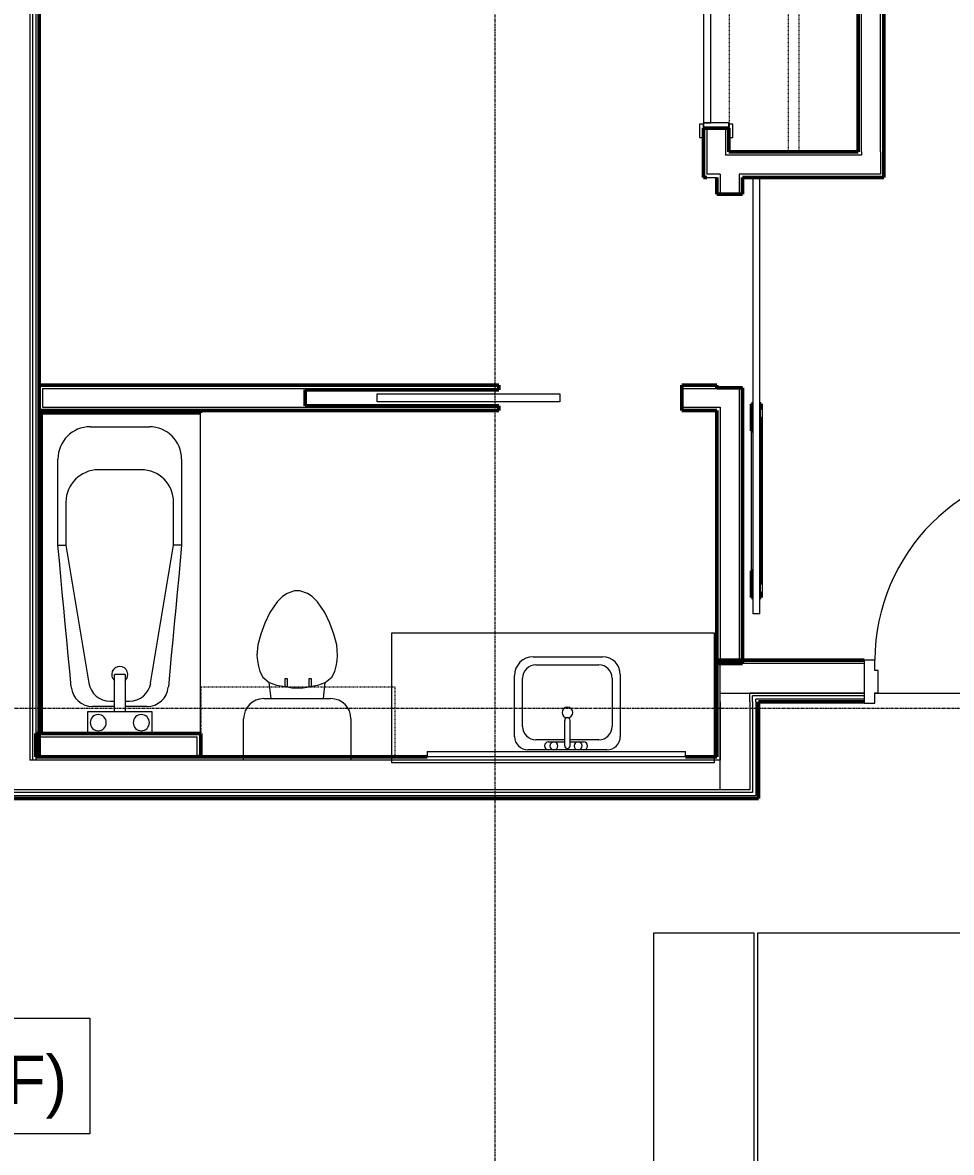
# Model space of a CAD drawing. Header units: inches. Extents: x -4218 to -1830, y 9767 to 12426.
# Drawn here: x -2915.2 to -2742.5, y 10384.6 to 10594.7 of the extents above; entities that cross this region are included whole.
import ezdxf

# ---------------------------------------------------------------- set-up
doc = ezdxf.new("R2010")
doc.units = ezdxf.units.IN
doc.header["$MEASUREMENT"] = 0
doc.linetypes.add('Dash', pattern=[0.25, 0.125, -0.125])
doc.linetypes.add('Grid Line 1_2_', pattern=[0.875, 0.5, -0.125, 0.125, -0.125])
for name, color, linetype, lineweight in [('0-1', 7, 'Continuous', 5), ('0-2', 252, 'Continuous', 9), ('0-3', 10, 'Continuous', 9), ('A-AREA-IDEN', 2, 'Continuous', 9), ('A-DOOR-1', 10, 'Continuous', 9), ('A-DOOR-2', 50, 'Continuous', 20), ('A-DOOR-3', 7, 'Continuous', 50), ('A-DOOR-FRAM-1', 50, 'Continuous', 20), ('A-FLOR-3', 10, 'Continuous', 9), ('A-FLOR-4', 192, 'Continuous', 9), ('A-WALL-1', 7, 'Continuous', 50), ('A-WALL-2', 250, 'Continuous', 13), ('A-WALL-3', 253, 'Continuous', 9), ('A-WALL-4', 252, 'Continuous', 9), ('I-WALL-1', 7, 'Continuous', 50), ('P-SANR-FIXT-1', 10, 'Continuous', 9), ('P-SANR-FIXT-2', 253, 'Continuous', 9), ('P-SANR-FIXT-3', 252, 'Continuous', 9), ('P-SANR-FIXT-4', 254, 'Continuous', 9), ('Q-CASE-2', 252, 'Continuous', 9), ('Q-CASE-3', 10, 'Continuous', 9), ('Q-CASE-4', 10, 'Dash', 9), ('Q-CASE-5', 254, 'Continuous', 9), ('Q-CASE-HDLN-1', 10, 'Dash', 9), ('S-GRID-1', 1, 'Grid Line 1_2_', 9)]:
    doc.layers.add(name, color=color, linetype=linetype, lineweight=lineweight)
doc.styles.add('Century Gothic', font='ufonts.com_century-gothic.ttf', dxfattribs={"height": 9})

# ---------------------------------------------------------------- blocks, each defined once
blk = doc.blocks.new('POCKET - FLUSH - 2-10 x 6-8-2882530-BACKGROUND - 2ND FLOOR')
at = {"layer": 'A-DOOR-2'}
for p, q in [((-39.67, -0.75), (-39.67, 0.75)), ((-39.67, 0.75), (-5.67, 0.75)), ((-5.67, 0.75), (-5.67, -0.75)), ((-5.67, -0.75), (-39.67, -0.75))]:
    blk.add_line(p, q, dxfattribs=at)
blk = doc.blocks.new('SLIDING - FLUSH - 5-0 x 6-8-3203585-BACKGROUND - 2ND FLOOR')
at = {"layer": 'A-DOOR-1'}
for p, q in [((-30.25, 3), (-32.75, 3)), ((-32.75, 3), (-32.75, 2.25)), ((-32.75, 2.25), (-30.25, 2.25)), ((-30.25, 2.25), (-30.25, 3)), ((30.25, 3), (30.25, 2.25)), ((32.75, 3), (30.25, 3)), ((30.25, 2.25), (32.75, 2.25)), ((32.75, 2.25), (32.75, 3)), ((-30.25, -2.5), (-32.75, -2.5)), ((-32.75, -2.5), (-32.75, -3.25)), ((-32.75, -3.25), (-30.25, -3.25)), ((-30.25, -3.25), (-30.25, -2.5)), ((32.75, -2.5), (30.25, -2.5)), ((30.25, -2.5), (30.25, -3.25)), ((30.25, -3.25), (32.75, -3.25)), ((32.75, -3.25), (32.75, -2.5))]:
    blk.add_line(p, q, dxfattribs=at)
at = {"layer": 'A-DOOR-2'}
for p, q in [((1, 2.25), (-30, 2.25)), ((-30, 2.25), (-30, 0.87)), ((1, 0.87), (1, 2.25)), ((-30, 0.87), (1, 0.87)), ((30, 0.87), (-1, 0.87)), ((-1, 0.87), (-1, -0.5)), ((30, -0.5), (30, 0.87)), ((-1, -0.5), (30, -0.5))]:
    blk.add_line(p, q, dxfattribs=at)
at = {"layer": 'A-DOOR-FRAM-1'}
for p, q in [((-30, 2.25), (-31, 2.25)), ((-31, 2.25), (-31, -2.5)), ((-30, -2.5), (-30, 2.25)), ((31, 2.25), (30, 2.25)), ((30, 2.25), (30, -2.5)), ((31, -2.5), (31, 2.25)), ((-31, -2.5), (-30, -2.5)), ((30, -2.5), (31, -2.5))]:
    blk.add_line(p, q, dxfattribs=at)
blk = doc.blocks.new('BARN - FLUSH - 3-0 x 7-0 BARN DOOR-2961666-BACKGROUND - 2ND FLOOR')
at = {"layer": 'A-DOOR-1'}
for p, q in [((-52, -4.07), (-26, -4.07)), ((21, -4.32), (-60, -4.32)), ((-60, -4.95), (-60, -4.32)), ((-60, -5.57), (-60, -4.95)), ((-60, -5.57), (21, -5.57)), ((-54.5, -5.67), (-56, -5.67)), ((-56, -5.67), (-56, -6)), ((-54.5, -6), (-56, -6)), ((-54.5, -6), (-54.5, -5.67)), ((-23.5, -6), (-23.5, -5.67)), ((-22, -5.67), (-23.5, -5.67)), ((-22, -6), (-23.5, -6)), ((-22, -5.67), (-22, -6)), ((21, -4.32), (21, -4.95)), ((21, -4.95), (21, -5.57))]:
    blk.add_line(p, q, dxfattribs=at)
at = {"layer": 'A-DOOR-3'}
for p, q in [((-52, -4.07), (-57, -4.07)), ((-57, -4.07), (-57, -4.32)), ((-52, -4.33), (-52, -4.07)), ((-21, -4.07), (-26, -4.07)), ((-26, -4.07), (-26, -4.32)), ((-21, -4.32), (-21, -4.07)), ((-57, -5.57), (-57, -5.82)), ((-57, -5.82), (-56, -5.82)), ((-54.5, -5.82), (-23.5, -5.82)), ((-22, -5.82), (-21, -5.82)), ((-21, -5.82), (-21, -5.57))]:
    blk.add_line(p, q, dxfattribs=at)
blk = doc.blocks.new('OD_CW_Closet - OD_CW_Closet-2508933-BACKGROUND - 2ND FLOOR')
at = {"layer": 'Q-CASE-HDLN-1'}
for p, q in [((74.9, 24), (0.74, 24)), ((0.74, 24), (0.74, 0)), ((74.9, 0), (74.9, 24)), ((0.74, 13), (74.9, 13)), ((0.74, 11), (74.9, 11)), ((0.74, 0), (74.9, 0))]:
    blk.add_line(p, q, dxfattribs=at)
blk = doc.blocks.new('M_Sink Vanity-Square - 500 x 440mm-V55-BACKGROUND - 2ND FLOOR')
at = {"layer": 'P-SANR-FIXT-1'}
for p, q in [((-5.72, 10.23), (7.14, 10.23)), ((-5.22, 8.73), (6.46, 8.73)), ((-9.22, -4.59), (-9.22, 6.73)), ((10.46, 6.91), (10.46, -4.59)), ((-7.72, -2.72), (-7.72, 6.23)), ((8.96, 6.23), (8.96, -2.72)), ((0.12, -6.33), (0.12, -1.59)), ((1.12, -6.33), (1.12, -1.59)), ((0.12, -5.22), (-5.22, -5.22)), ((-2.88, -5.59), (0.12, -5.59)), ((6.46, -5.22), (1.12, -5.22)), ((1.12, -5.59), (3.62, -5.59)), ((7.96, -7.09), (-6.72, -7.09)), ((3.62, -7.09), (-2.88, -7.09))]:
    blk.add_line(p, q, dxfattribs=at)
for centre, radius, start, end in [((-5.72, 6.73), 3.5, 90, 180), ((-5.22, 6.23), 2.5, 90, 180), ((6.46, 6.23), 2.5, 360, 90), ((7.14, 6.91), 3.32, 360, 90), ((0.62, -0.13), 1, 360, 180), ((0.62, -0.13), 1, 180, 0), ((0.62, -1.59), 0.5, 360, 180), ((-5.22, -2.72), 2.5, 180, 270), ((6.46, -2.72), 2.5, 270, 360), ((-6.72, -4.59), 2.5, 180, 270), ((-2.88, -6.34), 0.75, 90, 270), ((-1.88, -6.34), 0.75, 360, 180), ((2.62, -6.34), 0.75, 0, 180), ((3.62, -6.34), 0.75, 270, 90), ((7.96, -4.59), 2.5, 270, 0), ((-1.88, -6.34), 0.75, 180, 0), ((0.62, -6.33), 0.5, 180, 0), ((2.62, -6.34), 0.75, 180, 0)]:
    blk.add_arc(centre, radius, start, end, dxfattribs=at)
blk = doc.blocks.new('Toilet-Domestic-3D - Toilet-Domestic-3D-V129-BACKGROUND - 2ND FLOOR')
at = {"layer": 'P-SANR-FIXT-1'}
for p, q in [((-9.98, 11.75), (-9.98, 18.85)), ((9.98, 18.85), (9.98, 11.75)), ((6.25, 8.02), (-6.25, 8.02)), ((-4.86, 8.02), (-5.21, 5)), ((4.86, 8.02), (5.21, 5)), ((-5.21, 5), (-6.4, 4)), ((-3.84, 5.5), (-5.21, 5)), ((-2.65, 5.71), (-3.84, 5.5)), ((-1, 6), (-2.16, 5.8)), ((1, 6), (-1, 6)), ((1.85, 5.85), (1, 6)), ((3.84, 5.5), (2.34, 5.76)), ((5.21, 5), (3.84, 5.5)), ((6.4, 4), (5.21, 5)), ((-6.97, 3), (-7.24, 2)), ((-6.4, 4), (-6.97, 3)), ((6.97, 3), (6.4, 4)), ((7.24, 2), (6.97, 3)), ((-7.41, 1), (-7.5, 0)), ((-7.24, 2), (-7.41, 1)), ((7.41, 1), (7.24, 2)), ((7.5, 0), (7.41, 1)), ((-7.5, 0), (-7.33, -1.99)), ((-7.33, -1.99), (-6.79, -4)), ((6.79, -4), (7.33, -1.99)), ((7.33, -1.99), (7.5, 0)), ((-6.79, -4), (-6.06, -6)), ((6.06, -6), (6.79, -4)), ((-6.06, -6), (-5.13, -8)), ((5.13, -8), (6.06, -6)), ((-5.13, -8), (-3.74, -10)), ((3.74, -10), (5.13, -8)), ((-3.74, -10), (-2.74, -11)), ((2.74, -11), (3.74, -10)), ((-2.74, -11), (-1.87, -11.5)), ((-1.87, -11.5), (-0.5, -12)), ((-0.5, -12), (0.5, -12)), ((0.5, -12), (1.87, -11.5)), ((1.87, -11.5), (2.74, -11))]:
    blk.add_line(p, q, dxfattribs=at)
for centre, start, end in [((-6.25, 11.75), 180, 270), ((6.25, 11.75), 270, 360)]:
    blk.add_arc(centre, 3.73, start, end, dxfattribs=at)
at = {"layer": 'P-SANR-FIXT-2'}
blk.add_line((-9.98, 19.48), (9.98, 19.48), dxfattribs=at)
at = {"layer": 'P-SANR-FIXT-3'}
for p, q in [((-9.98, 18.85), (-9.98, 19.48)), ((9.98, 19.48), (9.98, 18.85))]:
    blk.add_line(p, q, dxfattribs=at)
blk = doc.blocks.new('Bath Vanity - Bath Vanity 60_-V130-BACKGROUND - 2ND FLOOR')
at = {"layer": 'Q-CASE-2'}
for p, q in [((-29.26, 1), (-29.26, 0)), ((30.74, 0.38), (30.74, 1)), ((30.74, 0), (30.74, 0.38)), ((-29.26, 0), (30.74, 0))]:
    blk.add_line(p, q, dxfattribs=at)
at = {"layer": 'Q-CASE-3'}
for p, q in [((30.74, 24), (-29.26, 24)), ((-29.26, 24), (-29.26, 1)), ((30.74, 1), (30.74, 24))]:
    blk.add_line(p, q, dxfattribs=at)
blk = doc.blocks.new('Bath Tub - Maestro - 60_x30_-V128-BACKGROUND - 2ND FLOOR')
at = {"layer": 'P-SANR-FIXT-1'}
for p, q in [((35, 26.5), (51, 26.5)), ((35, 26.5), (35, 25)), ((35, 25), (9.35, 20.74)), ((43, 25), (35, 25)), ((4, 21), (0.37, 21)), ((4, 16), (4, 21)), ((5, 16), (5, 20.04)), ((49, 11), (49, 19)), ((57, 20.5), (57, 9.5)), ((4, 14), (4, 16)), ((4, 16), (10.94, 16)), ((6, 16.8), (6, 16)), ((10.94, 14), (10.94, 16)), ((4, 9), (4, 14)), ((10.94, 14), (4, 14)), ((5, 9.96), (5, 14)), ((6, 14), (6, 13.2)), ((0.37, 9), (4, 9)), ((9.35, 9.26), (35, 5)), ((35, 3.5), (35, 5)), ((35, 5), (43, 5)), ((51, 3.5), (35, 3.5)), ((0.37, 0), (59.62, 0))]:
    blk.add_line(p, q, dxfattribs=at)
at = {"layer": 'P-SANR-FIXT-1', "flags": 128}
for points in [[(8.63, 24.03), (11.56, 24.3), (14.49, 24.58), (17.42, 24.85), (20.35, 25.13), (23.28, 25.4), (26.21, 25.68), (29.14, 25.95), (32.07, 26.23), (35, 26.5)], [(35, 3.5), (32.07, 3.77), (29.14, 4.05), (26.21, 4.32), (23.28, 4.6), (20.35, 4.87), (17.42, 5.15), (14.49, 5.42), (11.56, 5.7), (8.63, 5.97)]]:
    blk.add_lwpolyline(points, dxfattribs=at)
at = {"layer": 'P-SANR-FIXT-1'}
for centre, radius, start, end in [((51, 20.5), 6, 360, 90), ((9, 20.04), 4, 95.3558, 180), ((43, 19), 6, 360, 90), ((2, 19), 1.5, 360, 180), ((2, 19), 1.5, 180, 360), ((10, 16.8), 4, 99.4223, 180), ((10.94, 15), 1.5, 360, 137.9289), ((10.94, 15), 1.5, 222.0711, 360), ((10, 13.2), 4, 180, 260.5777), ((2, 11), 1.5, 360, 180), ((2, 11), 1.5, 180, 360), ((43, 11), 6, 270, 0), ((9, 9.96), 4, 180, 264.6442), ((51, 9.5), 6, 270, 360)]:
    blk.add_arc(centre, radius, start, end, dxfattribs=at)
at = {"layer": 'P-SANR-FIXT-2'}
for p, q in [((60, 30), (0, 30)), ((0, 29.97), (0, 21)), ((60, 0), (60, 29.97)), ((0, 21), (0, 9)), ((0, 9), (0, 0))]:
    blk.add_line(p, q, dxfattribs=at)
at = {"layer": 'P-SANR-FIXT-3'}
for p, q in [((0.37, 21), (0, 21)), ((0, 9), (0.37, 9)), ((0, 0), (0.37, 0)), ((59.62, 0), (60, 0))]:
    blk.add_line(p, q, dxfattribs=at)
at = {"layer": 'P-SANR-FIXT-4'}
blk.add_line((0, 21), (0, 9), dxfattribs=at)
blk = doc.blocks.new('BATHROOM MIRROR - BATHROOM MIRROR 48_-3123886-BACKGROUND - 2ND FLOOR')
at = {"layer": 'Q-CASE-3'}
for p, q in [((-23.26, -23), (24.74, -23)), ((-23.26, -23), (-23.26, -24)), ((24.74, -24), (24.74, -23)), ((24.74, -24), (-23.26, -24))]:
    blk.add_line(p, q, dxfattribs=at)
at = {"layer": 'Q-CASE-5'}
blk.add_line((21.74, -24), (-20.26, -24), dxfattribs=at)
blk = doc.blocks.new('300 Series Wall Hung Cabinet_326 - 36_-2909953-BACKGROUND - 2ND FLOOR')
at = {"layer": 'Q-CASE-3'}
for p, q in [((-2.01, 14.69), (-2.5, 14.69)), ((-2.5, 14.69), (-2.5, 13.19)), ((-2.01, 13.19), (-2.5, 13.19)), ((-2.01, 13.19), (-2.01, 14.69)), ((2.49, 14.69), (2, 14.69)), ((2, 14.69), (2, 13.19)), ((2.49, 13.19), (2, 13.19)), ((2.49, 13.19), (2.49, 14.69))]:
    blk.add_line(p, q, dxfattribs=at)
at = {"layer": 'Q-CASE-4'}
for p, q in [((-18, 0.19), (-18, 13.19)), ((-18, 13.19), (18, 13.19)), ((18, 13.19), (18, 0.19)), ((18, 0.19), (-18, 0.19))]:
    blk.add_line(p, q, dxfattribs=at)
blk = doc.blocks.new('CTR - 1st Phase - Unit Layouts_rvt-1-BACKGROUND - 2ND FLOOR')
at = {"layer": 'A-WALL-1'}
for p, q in [((-2755.1, 10570.64), (-2755.1, 10673.55)), ((-2759.85, 10646.79), (-2759.85, 10570.64)), ((-2783.87, 10575.05), (-2788.62, 10575.05)), ((-2788.62, 10575.05), (-2788.62, 10565.89)), ((-2783.87, 10570.64), (-2783.87, 10575.05)), ((-2759.85, 10570.64), (-2783.87, 10570.64)), ((-2755.1, 10566.52), (-2755.1, 10570.64)), ((-2788.62, 10565.89), (-2788, 10565.89)), ((-2786.1, 10565.89), (-2786.1, 10562.79)), ((-2781.35, 10562.79), (-2781.35, 10565.89)), ((-2781.35, 10565.89), (-2755.1, 10565.89)), ((-2755.1, 10565.89), (-2755.1, 10566.52)), ((-2786.1, 10562.79), (-2781.35, 10562.79)), ((-2826.62, 10527.29), (-2912.07, 10527.29)), ((-2912.07, 10527.29), (-2912.07, 10526.66)), ((-2826.62, 10526.41), (-2826.62, 10527.29)), ((-2786.1, 10527.29), (-2792.62, 10527.29)), ((-2792.62, 10527.29), (-2792.62, 10522.54)), ((-2786.1, 10526.79), (-2786.1, 10527.29)), ((-2912.07, 10526.66), (-2912.07, 10523.16)), ((-2862.62, 10523.41), (-2862.62, 10526.41)), ((-2862.62, 10526.41), (-2826.62, 10526.41)), ((-2781.35, 10526.79), (-2786.1, 10526.79)), ((-2781.35, 10475.52), (-2781.35, 10526.79)), ((-2912.07, 10523.16), (-2912.07, 10522.54)), ((-2826.62, 10523.41), (-2862.62, 10523.41)), ((-2826.62, 10522.54), (-2826.62, 10523.41)), ((-2912.11, 10522.54), (-2912.11, 10462.54)), ((-2911.73, 10522.54), (-2912.11, 10522.54)), ((-2912.07, 10522.54), (-2826.62, 10522.54)), ((-2882.11, 10522.54), (-2911.73, 10522.54)), ((-2911.73, 10462.91), (-2911.73, 10522.16)), ((-2911.73, 10522.16), (-2882.11, 10522.16)), ((-2882.11, 10522.16), (-2882.11, 10522.54)), ((-2792.62, 10522.54), (-2786.1, 10522.54)), ((-2786.1, 10522.54), (-2786.1, 10475.52)), ((-2786.1, 10475.52), (-2785.47, 10475.52)), ((-2785.47, 10475.52), (-2781.97, 10475.52)), ((-2781.97, 10475.52), (-2781.35, 10475.52)), ((-2882.07, 10462.54), (-2912.7, 10462.54)), ((-2912.7, 10462.54), (-2912.7, 10461.91)), ((-2912.7, 10461.91), (-2912.7, 10458.41)), ((-2912.11, 10462.54), (-2911.73, 10462.54)), ((-2882.07, 10461.91), (-2882.07, 10462.54)), ((-2882.07, 10458.41), (-2882.07, 10461.91)), ((-2912.7, 10458.41), (-2912.7, 10458.16)), ((-2912.7, 10458.16), (-2882.07, 10458.16)), ((-2882.07, 10458.16), (-2882.07, 10458.41))]:
    blk.add_line(p, q, dxfattribs=at)
at = {"layer": 'A-WALL-2'}
for p, q in [((-2755.72, 10570.64), (-2755.72, 10672.93)), ((-2759.22, 10570.64), (-2759.22, 10647.42)), ((-2788, 10575.05), (-2788, 10566.52)), ((-2784.5, 10575.05), (-2784.5, 10570.02)), ((-2783.87, 10570.02), (-2784.5, 10570.02)), ((-2759.22, 10570.02), (-2783.87, 10570.02)), ((-2759.22, 10570.64), (-2759.22, 10570.02)), ((-2755.72, 10570.64), (-2755.72, 10570.02)), ((-2755.72, 10570.02), (-2755.72, 10566.52)), ((-2785.47, 10566.52), (-2788, 10566.52)), ((-2788, 10565.89), (-2786.1, 10565.89)), ((-2785.47, 10566.52), (-2785.47, 10565.89)), ((-2785.47, 10565.89), (-2785.47, 10562.79)), ((-2781.97, 10566.52), (-2781.97, 10565.89)), ((-2755.72, 10566.52), (-2781.97, 10566.52)), ((-2781.97, 10565.89), (-2781.97, 10562.79)), ((-2911.45, 10526.66), (-2911.45, 10523.16)), ((-2911.45, 10526.66), (-2826.62, 10526.66)), ((-2792.62, 10526.66), (-2786.1, 10526.66)), ((-2786.1, 10526.66), (-2785.47, 10526.66)), ((-2785.47, 10526.79), (-2785.47, 10526.66)), ((-2781.97, 10526.79), (-2781.97, 10476.14)), ((-2911.45, 10523.16), (-2826.62, 10523.16)), ((-2792.62, 10523.16), (-2786.1, 10523.16)), ((-2786.1, 10523.16), (-2785.47, 10523.16)), ((-2785.47, 10523.16), (-2785.47, 10476.14)), ((-2785.47, 10476.14), (-2781.97, 10476.14)), ((-2912.07, 10461.91), (-2912.07, 10458.41)), ((-2912.07, 10461.91), (-2882.7, 10461.91)), ((-2882.7, 10458.41), (-2882.7, 10461.91)), ((-2912.07, 10458.41), (-2912.7, 10458.41)), ((-2912.7, 10458.41), (-2912.07, 10458.41)), ((-2912.07, 10458.41), (-2882.7, 10458.41)), ((-2882.07, 10458.41), (-2882.7, 10458.41)), ((-2882.7, 10458.41), (-2882.07, 10458.41))]:
    blk.add_line(p, q, dxfattribs=at)
at = {"layer": 'A-WALL-3'}
for p, q in [((-2912.11, 10522.54), (-2912.11, 10462.54)), ((-2912.07, 10522.54), (-2911.73, 10522.54)), ((-2882.11, 10522.54), (-2911.73, 10522.54)), ((-2911.73, 10462.54), (-2912.07, 10462.54))]:
    blk.add_line(p, q, dxfattribs=at)
at = {"layer": 'A-WALL-4'}
for p, q in [((-2911.73, 10462.91), (-2911.73, 10522.16)), ((-2911.73, 10522.16), (-2882.11, 10522.16)), ((-2882.11, 10522.54), (-2882.11, 10522.16))]:
    blk.add_line(p, q, dxfattribs=at)
at = {"layer": '0-2'}
for name, p, rotation in [('OD_CW_Closet - OD_CW_Closet-2508933-BACKGROUND - 2ND FLOOR', (-2783.85, 10645.54), 269.9999999999512), ('SLIDING - FLUSH - 5-0 x 6-8-3203585-BACKGROUND - 2ND FLOOR', (-2786.37, 10606.05), 89.99999999999191), ('BARN - FLUSH - 3-0 x 7-0 BARN DOOR-2961666-BACKGROUND - 2ND FLOOR', (-2783.72, 10544.79), 89.99999999996912), ('Bath Tub - Maestro - 60_x30_-V128-BACKGROUND - 2ND FLOOR', (-2882.11, 10462.54), 90.00000000016878), ('Toilet-Domestic-3D - Toilet-Domestic-3D-V129-BACKGROUND - 2ND FLOOR', (-2864.11, 10477.02), 180)]:
    blk.add_blockref(name, p, dxfattribs=dict(at, rotation=rotation))
for name, p in [('POCKET - FLUSH - 2-10 x 6-8-2882530-BACKGROUND - 2ND FLOOR', (-2809.62, 10524.91)), ('Bath Vanity - Bath Vanity 60_-V130-BACKGROUND - 2ND FLOOR', (-2817.31, 10457.16)), ('M_Sink Vanity-Square - 500 x 440mm-V55-BACKGROUND - 2ND FLOOR', (-2814.52, 10466.56)), ('300 Series Wall Hung Cabinet_326 - 36_-2909953-BACKGROUND - 2ND FLOOR', (-2863.95, 10457.98)), ('BATHROOM MIRROR - BATHROOM MIRROR 48_-3123886-BACKGROUND - 2ND FLOOR', (-2816.69, 10482.16))]:
    blk.add_blockref(name, p, dxfattribs=at)
blk = doc.blocks.new('HOLLOW METAL - UNIT DOOR-2191978-BACKGROUND - 2ND FLOOR')
at = {"layer": 'A-DOOR-1'}
blk.add_arc((18, 4.125), 36, 90, 180, dxfattribs=at)
at = {"layer": 'A-DOOR-2'}
for p, q in [((18, 40.125), (16.25, 40.125)), ((16.25, 40.125), (16.25, 4.125)), ((18, 4.125), (18, 40.125)), ((16.25, 4.125), (18, 4.125))]:
    blk.add_line(p, q, dxfattribs=at)
at = {"layer": 'A-DOOR-FRAM-1'}
for p, q in [((-18, 4.125), (-20, 4.125)), ((-20, 4.125), (-20, -3.875)), ((-18, 2.1875), (-18, 4.125)), ((-17.375, 2.1875), (-18, 2.1875)), ((-17.375, -1.9375), (-17.375, 2.1875)), ((18, 2.1875), (17.375, 2.1875)), ((17.375, 2.1875), (17.375, -1.9375)), ((18, 4.125), (18, 2.1875)), ((20, 4.125), (18, 4.125)), ((20, -3.875), (20, 4.125)), ((-18, -3.875), (-18, -1.9375)), ((-18, -1.9375), (-17.375, -1.9375)), ((17.375, -1.9375), (18, -1.9375)), ((18, -1.9375), (18, -3.875)), ((-20, -3.875), (-18, -3.875)), ((18, -3.875), (20, -3.875))]:
    blk.add_line(p, q, dxfattribs=at)
blk = doc.blocks.new('CTR - 1st Phase - Common Walls_rvt-1-BACKGROUND - 2ND FLOOR')
at = {"layer": 'A-FLOR-3'}
for p, q in [((-2779.2, 10425.39), (-2797.9, 10425.39)), ((-2797.9, 10425.39), (-2797.9, 10381.16)), ((-2779.2, 10363.41), (-2779.2, 10425.39)), ((-2739.92, 10425.39), (-2778.57, 10425.39)), ((-2778.57, 10425.39), (-2778.57, 10361.48))]:
    blk.add_line(p, q, dxfattribs=at)
at = {"layer": 'A-WALL-2'}
for p, q in [((-2913.82, 10843.14), (-2913.82, 10458.16)), ((-2913.32, 10843.14), (-2913.32, 10458.16)), ((-2912.7, 10843.14), (-2912.7, 10458.16)), ((-2758.72, 10475.54), (-2785.47, 10475.54)), ((-2785.47, 10470.04), (-2785.47, 10475.54)), ((-2785.47, 10468.41), (-2785.47, 10470.04)), ((-2785.47, 10468.41), (-2785.47, 10457.54)), ((-2758.72, 10470.04), (-2779.97, 10470.04)), ((-2779.97, 10469.54), (-2779.97, 10470.04)), ((-2779.97, 10468.41), (-2779.97, 10469.54)), ((-2779.97, 10468.41), (-2779.97, 10452.04)), ((-2758.72, 10469.54), (-2779.47, 10469.54)), ((-2779.47, 10468.91), (-2779.47, 10469.54)), ((-2779.47, 10468.41), (-2779.47, 10468.91)), ((-2779.47, 10468.41), (-2779.47, 10451.54)), ((-2758.72, 10468.91), (-2778.85, 10468.91)), ((-2778.85, 10468.41), (-2778.85, 10468.91)), ((-2778.85, 10468.41), (-2778.85, 10450.91)), ((-2913.82, 10458.16), (-2913.82, 10457.54)), ((-2913.32, 10458.16), (-2913.32, 10457.54)), ((-2912.7, 10458.16), (-2912.7, 10457.54)), ((-2913.32, 10457.54), (-2913.82, 10457.54)), ((-2913.32, 10457.54), (-2913.82, 10457.54)), ((-2912.7, 10457.54), (-2913.32, 10457.54)), ((-2912.7, 10457.54), (-2913.32, 10457.54)), ((-2786.1, 10457.54), (-2912.7, 10457.54)), ((-2785.47, 10457.54), (-2786.1, 10457.54)), ((-2786.1, 10452.04), (-3018.77, 10452.04)), ((-2786.1, 10451.54), (-3018.77, 10451.54)), ((-2785.47, 10452.04), (-2786.1, 10452.04)), ((-2779.97, 10451.54), (-2786.1, 10451.54)), ((-2779.97, 10452.04), (-2785.47, 10452.04)), ((-2779.47, 10451.54), (-2779.97, 10451.54)), ((-2786.1, 10450.91), (-3018.77, 10450.91)), ((-2779.47, 10450.91), (-2786.1, 10450.91)), ((-2778.85, 10450.91), (-2779.47, 10450.91))]:
    blk.add_line(p, q, dxfattribs=at)
at = {"layer": 'I-WALL-1'}
for p, q in [((-2912.07, 10458.16), (-2912.07, 10651.92)), ((-2758.72, 10476.16), (-2786.1, 10476.16)), ((-2786.1, 10476.16), (-2786.1, 10475.54)), ((-2786.1, 10475.54), (-2786.1, 10468.41)), ((-2786.1, 10468.41), (-2786.1, 10458.16)), ((-2778.35, 10468.41), (-2758.72, 10468.41)), ((-2778.35, 10450.41), (-2778.35, 10468.41)), ((-2839.95, 10458.16), (-2912.07, 10458.16)), ((-2786.1, 10458.16), (-2791.95, 10458.16)), ((-3018.77, 10450.41), (-2786.1, 10450.41)), ((-2786.1, 10450.41), (-2778.85, 10450.41)), ((-2778.85, 10450.41), (-2778.35, 10450.41))]:
    blk.add_line(p, q, dxfattribs=at)
at = {"layer": '0-3'}
blk.add_blockref('HOLLOW METAL - UNIT DOOR-2191978-BACKGROUND - 2ND FLOOR', (-2738.72, 10472.04), dxfattribs=at)

msp = doc.modelspace()

# ---------------------------------------------------------------- linework, layer by layer
at = {"layer": 'A-AREA-IDEN', "flags": 128}
msp.add_lwpolyline([(-2994.18, 10409.63), (-2902.68, 10409.63), (-2902.68, 10388.13), (-2994.18, 10388.13)], close=True, dxfattribs=at)
at = {"layer": 'A-FLOR-4'}
for p, q in [((-2785.47, 10452.04), (-2785.47, 10470.04)), ((-2785.47, 10470.04), (-2758.72, 10470.04)), ((-2756.72, 10470.04), (-2720.72, 10470.04)), ((-2785.47, 10452.04), (-3024.9, 10452.04))]:
    msp.add_line(p, q, dxfattribs=at)
at = {"layer": 'S-GRID-1'}
for p, q in [((-2827.32, 9836.18), (-2827.32, 12376.81)), ((-1830.2, 10467.19), (-4168.71, 10467.19))]:
    msp.add_line(p, q, dxfattribs=at)

# ---------------------------------------------------------------- block references
at = {"layer": '0-1'}
for name in ['CTR - 1st Phase - Unit Layouts_rvt-1-BACKGROUND - 2ND FLOOR', 'CTR - 1st Phase - Common Walls_rvt-1-BACKGROUND - 2ND FLOOR']:
    msp.add_blockref(name, (0, 0), dxfattribs=at)

# ---------------------------------------------------------------- texts
at = {"layer": 'A-AREA-IDEN', "insert": (-2991.18, 10402.63), "char_height": 9, "width": 103.323, "attachment_point": 1, "style": 'Century Gothic'}
msp.add_mtext('202 - (1908 SF)', dxfattribs=at)

doc.saveas('drawing.dxf')
